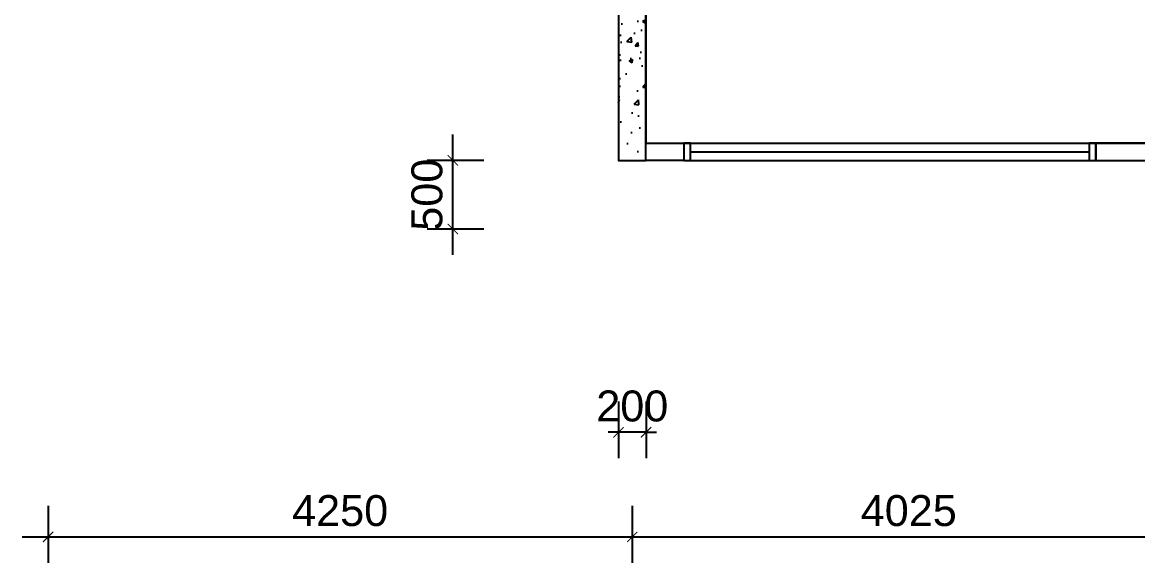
# Model space of a CAD drawing. Header units: millimetres. Extents: x 0 to 69068, y 299 to 37257.
# Drawn here: x 12063 to 20179, y 5546 to 9476 of the extents above; entities that cross this region are included whole.
import ezdxf

# ---------------------------------------------------------------- set-up
doc = ezdxf.new("R2010")
doc.units = ezdxf.units.MM
doc.layers.get('Defpoints').update_dxf_attribs({"color": 8})
for name, color, linetype in [('GBP Dim', 8, 'Continuous'), ('hatch', 8, 'Continuous'), ('WALL-NEW', 8, 'Continuous'), ('WINDOW', 8, 'Continuous'), ('WINDOW-MULLION', 8, 'Continuous'), ('zzz-room mix', 8, 'Continuous')]:
    doc.layers.add(name, color=color, linetype=linetype)
doc.styles.add('BH', font='arial.ttf')
doc.dimstyles.new('200 GBP', dxfattribs={"dimscale": 1.5, "dimtxt": 150, "dimasz": 50, "dimexe": 125, "dimexo": 50, "dimgap": 50, "dimtad": 1, "dimdec": 0, "dimzin": 0, "dimdsep": 46, "dimtxsty": 'BH', "dimblk": 'ARCHTICK', "dimcen": 0.09, "dimdle": 125, "dimclrd": 9, "dimclre": 9, "dimclrt": 1, "dimadec": 0, "dimazin": 0, "dimtfac": 1, "dimtdec": 0, "dimtix": 1, "dimtmove": 2, "dimatfit": 3, "dimldrblk": 'ARCHTICK', "dimfxl": 300, "dimfxlon": 1, "dimtolj": 1, "dimtzin": 0, "dimarcsym": 0})

# ---------------------------------------------------------------- blocks, each defined once
blk = doc.blocks.new('WINDOW MULLION2')
at = {"layer": 'WINDOW-MULLION', "ltscale": 100}
blk.add_lwpolyline([(25225.9, 19999.9), (25225.9, 20124.9), (25175.9, 20124.9), (25175.9, 19999.9)], close=True, dxfattribs=at)
blk = doc.blocks.new('_ArchTick')
at = {"color": 0, "const_width": 0.1}
blk.add_lwpolyline([(0.5, 0.5), (-0.5, -0.5)], dxfattribs=at)
blk = doc.blocks.new('*D291')
at = {"layer": 'Defpoints', "color": 0, "transparency": 16777216}
for p in [(15195.3, 8472.4), (15899.9, 8472.4), (15899.9, 7972.4)]:
    blk.add_point(p, dxfattribs=at)
at = {"layer": 'GBP Dim', "color": 9, "lineweight": -2, "transparency": 16777216}
for p, q in [((15195.3, 7784.9), (15195.3, 8659.9)), ((15420.3, 8472.4), (15007.8, 8472.4)), ((15420.3, 7972.4), (15007.8, 7972.4))]:
    blk.add_line(p, q, dxfattribs=at)
at = {"layer": 'GBP Dim', "color": 9, "lineweight": -2, "transparency": 16777216, "xscale": 75, "yscale": 75, "zscale": 75}
for p, rotation in [((15195.3, 8472.4), 90), ((15195.3, 7972.4), 270)]:
    blk.add_blockref('_ArchTick', p, dxfattribs=dict(at, rotation=rotation))
at = {"layer": 'GBP Dim', "transparency": 16777216, "insert": (15007.8, 8222.4), "char_height": 225, "attachment_point": 5, "rotation": 90, "style": 'BH'}
blk.add_mtext('\\A1;500', dxfattribs=at)
blk = doc.blocks.new('*D357')
at = {"layer": 'Defpoints', "color": 0, "transparency": 16777216}
for p in [(20525, 8472.5), (16500.5, 7711.6, 0), (20525, 5733.8)]:
    blk.add_point(p, dxfattribs=at)
at = {"layer": 'GBP Dim', "color": 9, "lineweight": -2, "transparency": 16777216}
for p, q in [((16500.5, 5958.8), (16500.5, 5546.3)), ((20525, 5958.8), (20525, 5546.3)), ((16313, 5733.8), (20712.5, 5733.8))]:
    blk.add_line(p, q, dxfattribs=at)
at = {"layer": 'GBP Dim', "color": 9, "lineweight": -2, "transparency": 16777216, "xscale": 75, "yscale": 75, "zscale": 75, "rotation": 180}
blk.add_blockref('_ArchTick', (16500.5, 5733.8), dxfattribs=at)
at = {"layer": 'GBP Dim', "color": 9, "lineweight": -2, "transparency": 16777216, "xscale": 75, "yscale": 75, "zscale": 75}
blk.add_blockref('_ArchTick', (20525, 5733.8), dxfattribs=at)
at = {"layer": 'GBP Dim', "transparency": 16777216, "insert": (18512.7, 5923.7), "char_height": 225, "attachment_point": 5, "style": 'BH'}
blk.add_mtext('\\A1;4025', dxfattribs=at)
blk = doc.blocks.new('*D358')
at = {"layer": 'Defpoints', "color": 0, "transparency": 16777216}
for p in [(12250, 7734.9), (16500.5, 7711.6, 0), (16500.5, 5733.8)]:
    blk.add_point(p, dxfattribs=at)
at = {"layer": 'GBP Dim', "color": 9, "lineweight": -2, "transparency": 16777216}
for p, q in [((12250, 5958.8), (12250, 5546.3)), ((16500.5, 5958.8), (16500.5, 5546.3)), ((12062.5, 5733.8), (16688, 5733.8))]:
    blk.add_line(p, q, dxfattribs=at)
at = {"layer": 'GBP Dim', "color": 9, "lineweight": -2, "transparency": 16777216, "xscale": 75, "yscale": 75, "zscale": 75, "rotation": 180}
blk.add_blockref('_ArchTick', (12250, 5733.8), dxfattribs=at)
at = {"layer": 'GBP Dim', "color": 9, "lineweight": -2, "transparency": 16777216, "xscale": 75, "yscale": 75, "zscale": 75}
blk.add_blockref('_ArchTick', (16500.5, 5733.8), dxfattribs=at)
at = {"layer": 'GBP Dim', "transparency": 16777216, "insert": (14375.2, 5923.7), "char_height": 225, "attachment_point": 5, "style": 'BH'}
blk.add_mtext('\\A1;4250', dxfattribs=at)
blk = doc.blocks.new('*D390')
at = {"layer": 'Defpoints', "color": 0, "transparency": 16777216}
for p in [(16400.9, 8472.5, 0), (16601, 8472.5, 0), (16400.9, 6494.6)]:
    blk.add_point(p, dxfattribs=at)
at = {"layer": 'GBP Dim', "color": 9, "lineweight": -2, "transparency": 16777216}
for p, q in [((16400.9, 6719.6), (16400.9, 6307.1)), ((16601, 6719.6), (16601, 6307.1)), ((16400.9, 6494.6), (16325.9, 6494.6)), ((16601, 6494.6), (16400.9, 6494.6)), ((16601, 6494.6), (16676, 6494.6))]:
    blk.add_line(p, q, dxfattribs=at)
at = {"layer": 'GBP Dim', "color": 9, "lineweight": -2, "transparency": 16777216, "xscale": 75, "yscale": 75, "zscale": 75}
blk.add_blockref('_ArchTick', (16400.9, 6494.6), dxfattribs=at)
at = {"layer": 'GBP Dim', "color": 9, "lineweight": -2, "transparency": 16777216, "xscale": 75, "yscale": 75, "zscale": 75, "rotation": 180}
blk.add_blockref('_ArchTick', (16601, 6494.6), dxfattribs=at)
at = {"layer": 'GBP Dim', "transparency": 16777216, "insert": (16501, 6684.5), "char_height": 225, "attachment_point": 5, "style": 'BH'}
blk.add_mtext('\\A1;200', dxfattribs=at)

msp = doc.modelspace()

# ---------------------------------------------------------------- hatches: boundary and pattern name
at = {"layer": 'hatch'}
h = msp.add_hatch(dxfattribs=at)
h.set_pattern_fill('AR-CONC', color=256, scale=40, style=0)
h.set_pattern_definition([(50, (-2500, -11527.6), (286.904, -25.1009), [30, -330]), (355, (-2500, -11527.6), (-55.5005, 300.8769), [24, -264]), (100.4514, (-2476.1, -11529.68), (231.4038, 275.7758), [25.496, -280.4568]), (46.1842, (-2500, -11447.6), (426.8964, -66.2076), [45, -495]), (96.6356, (-2464.43, -11453.1), (373.865, 389.647), [38.244, -420.685]), (351.1842, (-2500, -11447.6), (373.865, 389.6474), [36, -396]), (21, (-2460, -11467.6), (238.7628, -161.0476), [30, -330]), (326, (-2460, -11467.6), (97.326, 290.06), [24, -264]), (71.4514, (-2440.1, -11481), (336.089, 129.0122), [25.496, -280.4568]), (37.5, (-2500, -11527.59), (4.86394, 133.15754), [0, -260.8, 0, -268, 0, -265]), (7.5, (-2500, -11527.59), (105.2278, 157.7647), [0, -152.8, 0, -254.8, 0, -101]), (327.5, (-2589.2, -11527.59), (213.52897, -9.02195), [0, -100, 0, -312, 0, -414]), (317.5, (-2629.2, -11527.59), (233.2745, 40.042), [0, -130, 0, -207.2, 0, -294])])
edge = h.paths.add_edge_path()
edge.add_line((16600, 10072.5), (16600, 8472.4))
edge.add_line((16600, 8472.4), (16400, 8472.4))
edge.add_line((16400, 8472.4), (16400.9, 12772.5))

# ---------------------------------------------------------------- linework, layer by layer
at = {"layer": 'WALL-NEW', "elevation": 0}
msp.add_lwpolyline([(16600, 10072.5), (16400, 10072.5), (16400, 8472.4), (16600, 8472.4)], close=True, dxfattribs=at)
at = {"layer": 'WALL-NEW'}
for points in [[(16875, 8472.4), (16600, 8472.4), (16600, 8597.4), (16875, 8597.4)], [(19875, 8472.4), (20475, 8472.4), (20475, 8597.4), (19875, 8597.4)]]:
    msp.add_lwpolyline(points, close=True, dxfattribs=at)
at = {"layer": 'WINDOW'}
for points in [[(16925, 8597.4), (19825, 8597.4)], [(16925, 8534.9), (19825, 8534.9)], [(16925, 8472.4), (19825, 8472.4)]]:
    msp.add_lwpolyline(points, dxfattribs=at)
at = {"layer": 'zzz-room mix'}
msp.add_lwpolyline([(16600, 8597.4), (21800, 8597.4), (21800, 9672.5), (22300, 9672.4), (22300, 11672.3), (21800, 11672.5), (21800, 14922.5), (20675, 14922.5), (20675, 12772.5), (16600, 12772.5)], close=True, dxfattribs=at)

# ---------------------------------------------------------------- block references
at = {"layer": 'WINDOW-MULLION'}
for p in [(-8300.9, -11527.5, 0), (-5350.9, -11527.5)]:
    msp.add_blockref('WINDOW MULLION2', p, dxfattribs=at)

# ---------------------------------------------------------------- dimensions: what is measured, and where the dimension line sits
at = {"layer": 'GBP Dim'}
dim = msp.add_linear_dim(base=(15195.3, 8472.4), p1=(15899.9, 7972.4), p2=(15899.9, 8472.4), angle=90, dimstyle='200 GBP', override={"dimclrt": 256, "dimfxl": 150}, dxfattribs=at)
dim.commit()
dim.dimension.update_dxf_attribs({"geometry": '*D291', "text_midpoint": (15007.8, 8222.4), "dimtype": 160})
for base, p1, p2, picture, middle in [((16400.9, 6494.6), (16601, 8472.5, 0), (16400.9, 8472.5, 0), '*D390', (16501, 6684.5)), ((20524.9981, 5733.7851), (16500.4567, 7711.5788, 0.0124), (20524.9981, 8472.4757), '*D357', (18512.7274, 5923.664)), ((16500.4567, 5733.7851), (12250.0253, 7734.8941), (16500.4567, 7711.5788, 0.0124), '*D358', (14375.241, 5923.664))]:
    dim = msp.add_linear_dim(base=base, p1=p1, p2=p2, dimstyle='200 GBP', override={"dimclrt": 256, "dimfxl": 150}, dxfattribs=at)
    dim.commit()
    dim.dimension.update_dxf_attribs({"geometry": picture, "text_midpoint": middle})

doc.saveas('drawing.dxf')
